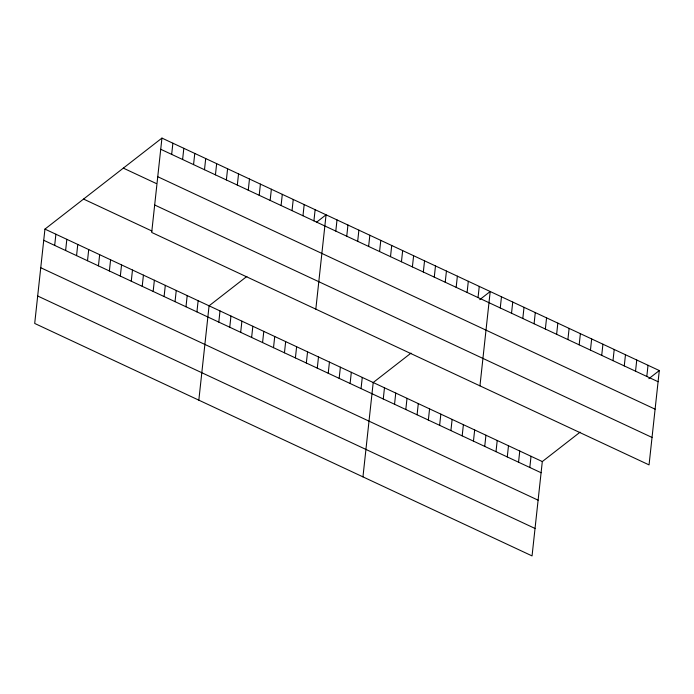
<?xml version="1.0" encoding="UTF-8"?>
<svg xmlns="http://www.w3.org/2000/svg" width="694" height="694" viewBox="0 0 694 694"><rect width="100%" height="100%" fill="white"/><g stroke="black" fill="none" stroke-linecap="round" stroke-linejoin="round"><path stroke-width="1.04" d="M161.945 138.089L151.691 232.438L649.055 464.893L659.3 370.553L161.945 138.089L44.945 229.107L34.7 323.447L532.055 555.911L542.309 461.562L580.115 432.154M54.679 245.398L55.893 234.216M65.618 250.517L66.832 239.335M76.557 255.626L77.771 244.444M87.505 260.744L88.719 249.562M98.444 265.854L99.658 254.672M109.383 270.972L110.598 259.79M120.331 276.082L121.545 264.9M131.27 281.2L132.485 270.018M142.209 286.31L143.424 275.136M153.157 291.428L154.372 280.246M171.67 154.389L172.884 143.207M164.096 296.538L165.311 285.364M182.609 159.499L183.823 148.316M175.035 301.656L176.25 290.474M193.557 164.617L194.771 153.435M185.983 306.765L187.198 295.592M204.496 169.726L205.71 158.544M196.923 311.884L198.137 300.702M215.435 174.845L216.649 163.663M198.831 400.16L209.076 305.82L246.882 276.412M226.374 179.954L227.589 168.781M218.801 322.111L220.015 310.929M237.322 185.072L238.536 173.89M229.749 327.221L230.963 316.048M248.261 190.182L249.476 179.009M240.688 332.339L241.902 321.157M259.2 195.3L260.415 184.118M251.627 337.449L252.842 326.275M270.148 200.41L271.363 189.236M262.575 342.567L263.789 331.385M281.087 205.528L282.302 194.346M273.514 347.677L274.729 336.503M292.027 210.638L293.241 199.464M284.453 352.795L285.668 341.613M302.974 215.756L304.189 204.574M295.401 357.904L296.616 346.731M313.914 220.865L315.128 209.692M306.34 363.023L307.555 351.841M315.822 309.151L326.067 214.802L316.421 222.314M317.279 368.141L318.494 356.959M335.801 231.093L337.015 219.92M328.227 373.251L329.442 362.068M346.74 236.212L347.954 225.029M339.166 378.369L340.381 367.187M357.679 241.321L358.893 230.148M350.106 383.478L351.32 372.296M368.627 246.439L369.841 235.257M361.053 388.597L362.268 377.415M379.566 251.549L380.78 240.376M362.953 476.873L373.207 382.524L411.013 353.116M390.505 256.667L391.72 245.485M383.262 398.972L384.476 387.799M401.444 261.785L402.659 250.603M394.539 404.246L395.754 393.064M412.392 266.895L413.607 255.713M405.808 409.512L407.022 398.33M423.331 272.013L424.546 260.831M417.085 414.786L418.3 403.604M434.271 277.123L435.485 265.941M428.354 420.052L429.569 408.87M445.218 282.241L446.433 271.059M439.632 425.318L440.846 414.144M456.158 287.351L457.372 276.169M450.909 430.592L452.124 419.41M467.097 292.469L468.311 281.287M462.178 435.858L463.392 424.676M478.045 297.579L479.259 286.396M473.455 441.124L474.67 429.95M479.953 385.855L490.198 291.515L479.745 299.652M484.724 446.398L485.939 435.216M500.261 307.963L501.476 296.78M496.002 451.664L497.216 440.49M511.53 313.228L512.745 302.055M507.271 456.938L508.485 445.756M522.808 318.503L524.022 307.321M518.548 462.204L519.763 451.022M534.076 323.768L535.291 312.586M529.817 467.47L531.031 456.296M545.354 329.043L546.568 317.861M556.623 334.308L557.837 323.126M567.9 339.574L569.115 328.401M579.169 344.849L580.384 333.667M590.447 350.114L591.661 338.932M601.715 355.38L602.93 344.207M612.993 360.654L614.207 349.472M624.262 365.92L625.476 354.738M635.539 371.195L636.754 360.013M646.808 376.46L648.023 365.278M648.847 378.681L659.3 370.553M160.73 149.271L658.086 381.726M157.746 176.718L655.101 409.174M123.332 168.13L156.159 183.468M154.675 204.99L652.03 437.446M83.558 199.074L151.943 231.033M44.945 229.107L542.309 461.562M43.731 240.289L541.094 472.744M40.755 267.728L538.11 500.183M37.684 296.008L535.039 528.464"/></g></svg>
